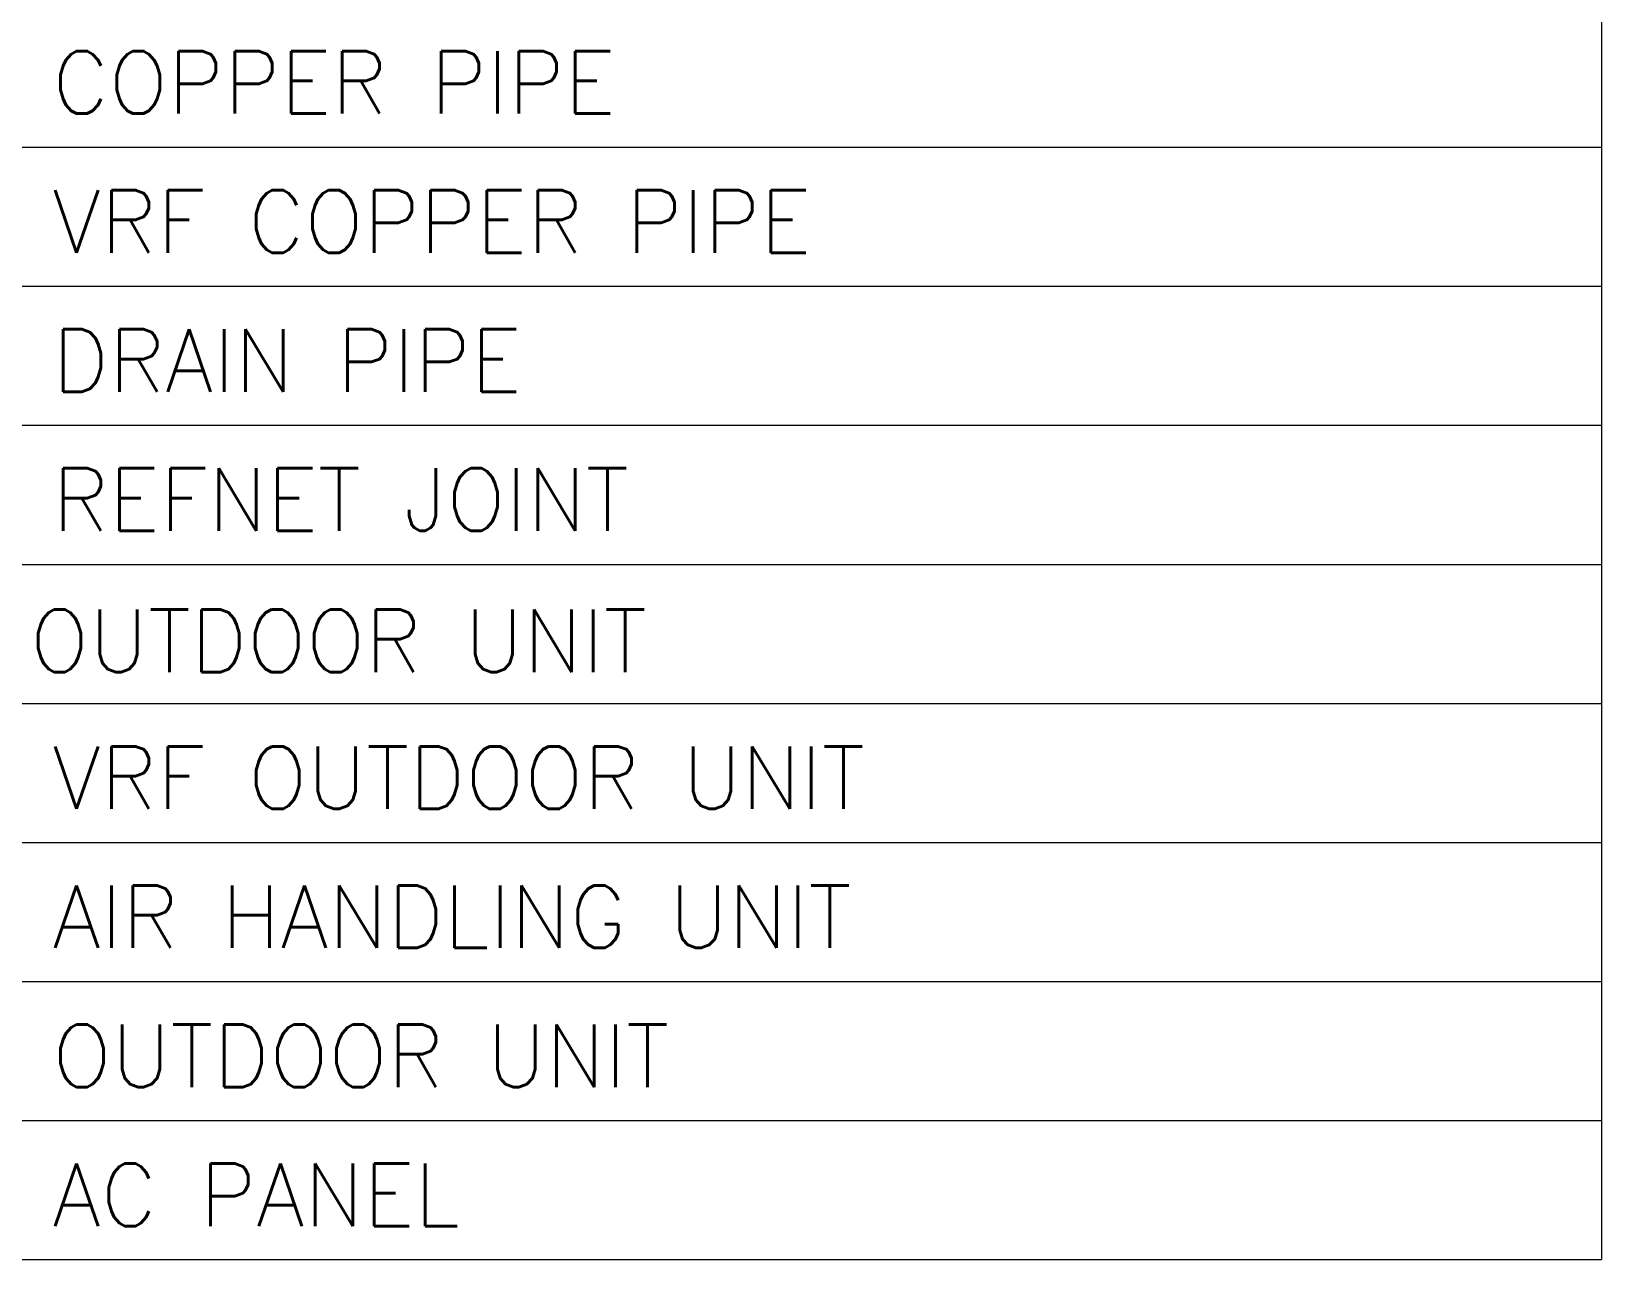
# Model space of a CAD drawing. Extents: x 3550807 to 4078732, y -628171 to -515859.
# Drawn here: x 3644535 to 3647798, y -628171 to -625618 of the extents above; entities that cross this region are included whole.
import ezdxf

# ---------------------------------------------------------------- set-up
doc = ezdxf.new("R2010")
doc.units = 0
doc.header["$LTSCALE"] = 6
doc.header["$MEASUREMENT"] = 0
doc.linetypes.add('ACAD_ISO04W100', pattern=[30, 24, -3, 0, -3])
doc.linetypes.add('CONTINU', pattern=[0])
doc.layers.add('axes', color=40, linetype='ACAD_ISO04W100', lineweight=25)
doc.layers.add('ELE-LIGHTING WIRRING', color=7, linetype='CONTINUOUS')
doc.styles.get("Standard").update_dxf_attribs({"font": 'SIMPLEX'})

msp = doc.modelspace()

# ---------------------------------------------------------------- linework, layer by layer
at = {"layer": 'axes', "color": 7, "linetype": 'CONTINU', "lineweight": 0}
for p, q in [((3642838, -625858.9), (3647797.6, -625858.9)), ((3642838, -626147.9), (3647797.6, -626147.9)), ((3642838, -626436.9), (3647797.6, -626436.9)), ((3642838, -626725.9), (3647797.6, -626725.9)), ((3642838, -627014.9), (3647797.6, -627014.9)), ((3642838, -627303.8), (3647797.6, -627303.8)), ((3642838, -627592.8), (3647797.6, -627592.8)), ((3642838, -627881.8), (3647797.6, -627881.8)), ((3642838, -628170.8), (3647797.6, -628170.8))]:
    msp.add_line(p, q, dxfattribs=at)
msp.add_lwpolyline([(3642838, -628170.8), (3642838, -623370), (3647797.6, -623370), (3647797.6, -628170.8)], dxfattribs=at)

# ---------------------------------------------------------------- texts
at = {"layer": 'ELE-LIGHTING WIRRING', "color": 7, "linetype": 'CONTINU', "lineweight": 0, "char_height": 130, "width": 3616.807, "attachment_point": 1}
for s, insert in [('{\\C256;COPPER PIPE}', (3644578.4, -625659.2)), ('{\\C256;VRF COPPER PIPE}', (3644578.4, -625948.2)), ('{\\C256;DRAIN PIPE}', (3644578.4, -626237.2)), ('{\\C256;REFNET JOINT}', (3644578.4, -626526.2)), ('{\\C256; OUTDOOR UNIT}', (3644442.7, -626819.7)), ('{\\C256;VRF OUTDOOR UNIT}', (3644578.4, -627104.1)), ('{\\C256;AIR HANDLING UNIT}', (3644578.4, -627393.1)), ('{\\C256;OUTDOOR UNIT}', (3644578.4, -627682.1)), ('{\\C256;AC PANEL}', (3644578.4, -627971.1))]:
    msp.add_mtext(s, dxfattribs=dict(at, insert=insert))

doc.saveas('drawing.dxf')
